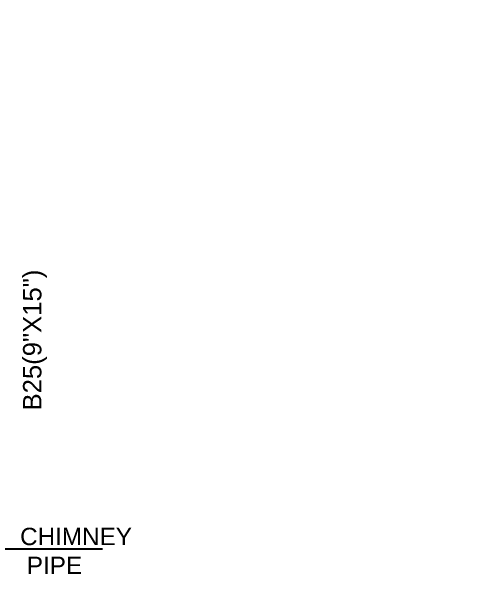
# Model space of a CAD drawing. Extents: x 374263 to 374793, y -84373 to -83661.
# Drawn here: x 374609.2 to 374669.3, y -84220.5 to -84144.2 of the extents above; entities that cross this region are included whole.
import ezdxf

# ---------------------------------------------------------------- set-up
doc = ezdxf.new("R2010")
doc.units = 0
doc.header["$MEASUREMENT"] = 0
for name, color, linetype in [('_DIMENSION', 190, 'CONTINUOUS'), ('_TEXT', 3, 'CONTINUOUS'), ('HATCH', 251, 'CONTINUOUS'), ('TEXT', 3, 'CONTINUOUS')]:
    doc.layers.add(name, color=color, linetype=linetype)
doc.styles.add('6_IN', font='arial.ttf', dxfattribs={"height": 6})
doc.styles.add('MOHIT', font='arial.ttf', dxfattribs={"height": 4})
doc.styles.add('TEXT', font='arial.ttf', dxfattribs={"height": 5})
doc.dimstyles.new('SCALE_75', dxfattribs={"dimtxt": 4, "dimasz": 2, "dimexe": 1, "dimexo": 0, "dimgap": 0.5, "dimtad": 0, "dimdec": 1, "dimzin": 3, "dimtxsty": 'MOHIT', "dimblk": 'OBLIQUE', "dimcen": -3, "dimclrd": 7, "dimclre": 7, "dimclrt": 256, "dimazin": 3, "dimtfac": 0.5, "dimtdec": 1, "dimtix": 1, "dimtmove": 0, "dimatfit": 3, "dimtolj": 1, "dimtzin": 0})

# ---------------------------------------------------------------- blocks, each defined once
blk = doc.blocks.new('THRTHTY')
at = {"layer": 'TEXT', "style": 'TEXT'}
blk.add_text('B25(9"X15")', height=2.372476828180635, rotation=90, dxfattribs=at).set_placement((374470.9945576007, -82685.57565953328))

msp = doc.modelspace()

# ---------------------------------------------------------------- hatches: boundary and pattern name
at = {"layer": 'HATCH'}
h = msp.add_hatch(color=43, dxfattribs=at)
h.dxf.hatch_style = 1
h.paths.add_polyline_path([(374266.0412682334, -83663.76618366918), (374764.2211455237, -83663.76618366918), (374764.2211455237, -84370.36825451953), (374266.0412682334, -84370.36825451953)])
h.paths.add_polyline_path([(374267.735757612, -83665.4606730477), (374762.5266561451, -83665.4606730477), (374762.5266561451, -84368.673765141), (374267.735757612, -84368.673765141)], flags=16)

# ---------------------------------------------------------------- block references
at = {"layer": 'TEXT'}
msp.add_blockref('THRTHTY', (142.020341429743, -1510.129469000618), dxfattribs=at)

# ---------------------------------------------------------------- texts
at = {"layer": '_TEXT', "ltscale": 12, "insert": (374610.2664312979, -84210.8620149575), "char_height": 2.242299619697536, "attachment_point": 1, "style": '6_IN'}
msp.add_mtext_dynamic_manual_height_columns('\\A1;CHIMNEY\\P PIPE', width=34.80831971380099, gutter_width=11.21149809848768, heights=[12.70696952781283], dxfattribs=at)

# ---------------------------------------------------------------- leaders
at = {"layer": '_DIMENSION', "color": 2, "ltscale": 12}
msp.add_leader([(374592.9310306482, -84213.60007022716), (374620.9177710618, -84213.60007022716)], dimstyle='SCALE_75', override={"dimgap": 0.5, "dimtad": 0, "dimarcsym": 1}, dxfattribs=at)

doc.saveas('drawing.dxf')
